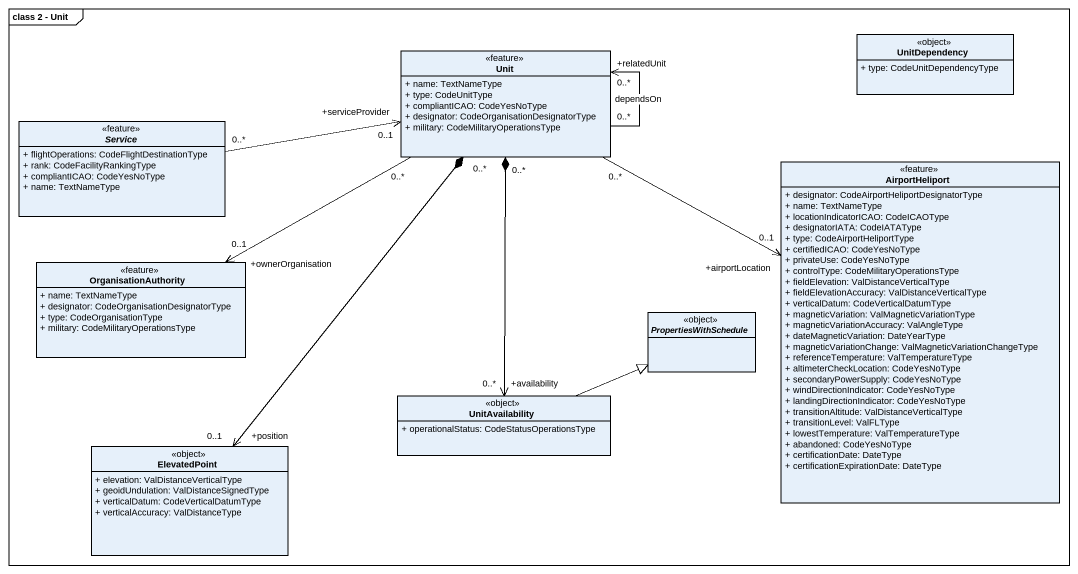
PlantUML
@startuml
mainframe class 2 - Unit
hide circle
hide empty members
skinparam classAttributeIconSize 0
class Unit <<feature>> {
  + name: TextNameType
  + type: CodeUnitType
  + compliantICAO: CodeYesNoType
  + designator: CodeOrganisationDesignatorType
  + military: CodeMilitaryOperationsType
}
class UnitDependency <<object>> {
  + type: CodeUnitDependencyType
}
abstract class Service <<feature>> {
  + flightOperations: CodeFlightDestinationType
  + rank: CodeFacilityRankingType
  + compliantICAO: CodeYesNoType
  + name: TextNameType
}
class AirportHeliport <<feature>> {
  + designator: CodeAirportHeliportDesignatorType
  + name: TextNameType
  + locationIndicatorICAO: CodeICAOType
  + designatorIATA: CodeIATAType
  + type: CodeAirportHeliportType
  + certifiedICAO: CodeYesNoType
  + privateUse: CodeYesNoType
  + controlType: CodeMilitaryOperationsType
  + fieldElevation: ValDistanceVerticalType
  + fieldElevationAccuracy: ValDistanceVerticalType
  + verticalDatum: CodeVerticalDatumType
  + magneticVariation: ValMagneticVariationType
  + magneticVariationAccuracy: ValAngleType
  + dateMagneticVariation: DateYearType
  + magneticVariationChange: ValMagneticVariationChangeType
  + referenceTemperature: ValTemperatureType
  + altimeterCheckLocation: CodeYesNoType
  + secondaryPowerSupply: CodeYesNoType
  + windDirectionIndicator: CodeYesNoType
  + landingDirectionIndicator: CodeYesNoType
  + transitionAltitude: ValDistanceVerticalType
  + transitionLevel: ValFLType
  + lowestTemperature: ValTemperatureType
  + abandoned: CodeYesNoType
  + certificationDate: DateType
  + certificationExpirationDate: DateType
}
class OrganisationAuthority <<feature>> {
  + name: TextNameType
  + designator: CodeOrganisationDesignatorType
  + type: CodeOrganisationType
  + military: CodeMilitaryOperationsType
}
abstract class PropertiesWithSchedule <<object>>
class UnitAvailability <<object>> {
  + operationalStatus: CodeStatusOperationsType
}
class ElevatedPoint <<object>> {
  + elevation: ValDistanceVerticalType
  + geoidUndulation: ValDistanceSignedType
  + verticalDatum: CodeVerticalDatumType
  + verticalAccuracy: ValDistanceType
}
Unit "0..*" --> "+relatedUnit\n0..*" Unit : dependsOn
Unit "+serviceProvider\n0..1" <-left- "0..*" Service
Unit "0..*" -left-> "+ownerOrganisation\n0..1" OrganisationAuthority
Unit "0..*" *--> "+availability\n0..*" UnitAvailability
Unit "0..*" *--> "+position\n0..1" ElevatedPoint
AirportHeliport "+airportLocation\n0..1" <-left- "0..*" Unit
UnitAvailability -right-|> PropertiesWithSchedule
@enduml
